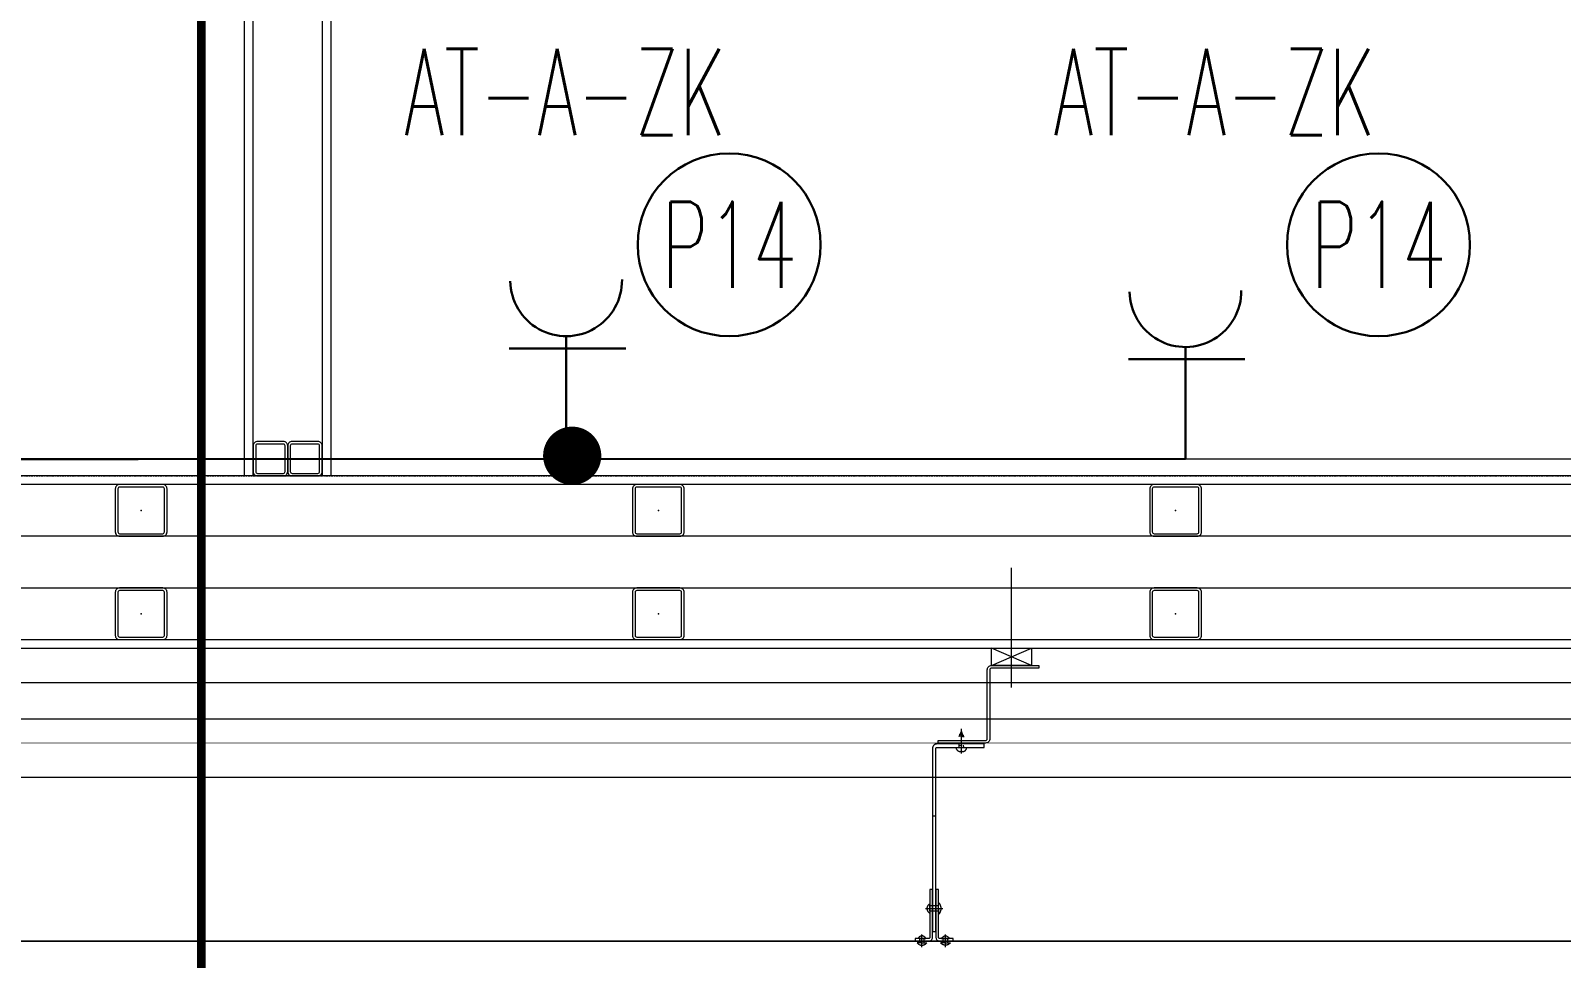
# Model space of a CAD drawing. Extents: x -1439 to 23780, y -1362 to 4476.
# Drawn here: x 1492.7 to 1670.3, y 289 to 396.7 of the extents above; entities that cross this region are included whole.
import ezdxf
from ezdxf.enums import TextEntityAlignment as Align

# ---------------------------------------------------------------- set-up
doc = ezdxf.new("R2010")
doc.units = 0
doc.header["$MEASUREMENT"] = 0
doc.linetypes.add('Audi$0$DASHDOT2', pattern=[0.5, 0.25, -0.125, 0, -0.125])
doc.linetypes.add('Audi$0$HIDDEN2', pattern=[4.7625, 3.175, -1.5875])
doc.layers.get('0').update_dxf_attribs({"color": 9, "lineweight": 9})
for name, color, linetype, lineweight in [('Audi$0$06D', 8, 'Continuous', 9), ('Audi$0$10', 8, 'Continuous', 9), ('Audi$0$11', 8, 'Continuous', 9), ('Audi$0$21', 8, 'Continuous', 9), ('Audi$0$24', 8, 'Audi$0$DASHDOT2', 9), ('Audi$0$33', 8, 'Audi$0$BATTING', 9), ('Audi$0$35', 8, 'Continuous', 9), ('E-KABLO', 7, 'Continuous', 30), ('E-PRİZ', 7, 'Continuous', 30), ('E-YAZI', 7, 'Continuous', 30)]:
    doc.layers.add(name, color=color, linetype=linetype, lineweight=lineweight)
doc.styles.add('E-YAZI', font='txttw.shx')
doc.linetypes.add('Audi$0$BATTING', pattern='A,0.0001,-0.1,[134,ltypeshp.shx,S=0.1,R=0,X=-0.1,Y=0],-0.2,[134,ltypeshp.shx,S=0.1,R=180,X=0.1,Y=0],-0.1', length=0.4001)

# ---------------------------------------------------------------- blocks, each defined once
blk = doc.blocks.new('Audi$0$Prf-40x40')
for points in [[(1.5, -2), (-1.5, -2, -0.414214), (-2, -1.5), (-2, 1.5, -0.414214), (-1.5, 2), (1.5, 2, -0.414214), (2, 1.5), (2, -1.5, -0.414214)], [(1.5, -1.7), (-1.5, -1.7, -0.414214), (-1.7, -1.5), (-1.7, 1.5, -0.414214), (-1.5, 1.7), (1.5, 1.7, -0.414214), (1.7, 1.5), (1.7, -1.5, -0.414214)]]:
    blk.add_lwpolyline(points, format="xyb", close=True)
at = {"color": 252}
blk.add_point((0, 0), dxfattribs=at)
blk = doc.blocks.new('Audi$0$p- alum kaplama profil')
at = {"lineweight": 13}
blk.add_lwpolyline([(7.12, 12.59), (7.12, 26.49)], dxfattribs=at)
at = {"lineweight": 5}
blk.add_lwpolyline([(9.44, 15.16), (4.79, 15.16), (4.79, 17.16), (9.44, 17.16)], close=True, dxfattribs=at)
for points in [[(4.79, 15.16), (9.44, 17.16)], [(9.44, 15.16), (4.79, 17.16)]]:
    blk.add_lwpolyline(points, dxfattribs=at)
at = {"lineweight": 18}
blk.add_lwpolyline([(4.09, 6.16), (-1.41, 6.16), (-1.41, 6.46), (4.09, 6.46, 0.414214), (4.29, 6.66), (4.29, 14.66, -0.414214), (4.79, 15.16), (10.29, 15.16), (10.29, 14.86), (4.79, 14.86, 0.414214), (4.59, 14.66), (4.59, 6.66, -0.414214)], format="xyb", close=True, dxfattribs=at)
blk.add_lwpolyline([(-2.06, 5.56), (-2.06, -2.34), (-2.06, -15.69), (-1.66, -15.69), (-1.66, -2.34), (-1.66, 5.56), (-1.66, 5.56), (-1.66, 5.57), (-1.66, 5.57), (-1.66, 5.58), (-1.66, 5.58), (-1.65, 5.59), (-1.65, 5.59), (-1.65, 5.59), (-1.65, 5.6), (-1.65, 5.6), (-1.64, 5.61), (-1.64, 5.61), (-1.64, 5.62), (-1.64, 5.62), (-1.63, 5.62), (-1.63, 5.63), (-1.63, 5.63), (-1.62, 5.63), (-1.62, 5.64), (-1.61, 5.64), (-1.61, 5.64), (-1.61, 5.64), (-1.6, 5.65), (-1.6, 5.65), (-1.59, 5.65), (-1.59, 5.65), (-1.58, 5.65), (-1.58, 5.65), (-1.57, 5.66), (-1.57, 5.66), (-1.56, 5.66), (-1.56, 5.66), (3.94, 5.66), (3.94, 6.06), (-1.56, 6.06), (-1.58, 6.06), (-1.61, 6.05), (-1.63, 6.05), (-1.66, 6.05), (-1.68, 6.04), (-1.7, 6.03), (-1.73, 6.03), (-1.75, 6.02), (-1.77, 6.01), (-1.79, 6), (-1.82, 5.99), (-1.84, 5.97), (-1.86, 5.96), (-1.88, 5.94), (-1.89, 5.93), (-1.91, 5.91), (-1.93, 5.89), (-1.95, 5.87), (-1.96, 5.85), (-1.97, 5.83), (-1.99, 5.81), (-2, 5.79), (-2.01, 5.77), (-2.02, 5.75), (-2.03, 5.72), (-2.04, 5.7), (-2.04, 5.68), (-2.05, 5.65), (-2.05, 5.63), (-2.06, 5.61), (-2.06, 5.58)], close=True)
blk.add_lwpolyline([(-1.66, -2.34), (-2.06, -2.34)])
for points in [[(-2.36, -10.84), (-2.36, -16.39), (-2.36, -16.39, -0.414214), (-2.51, -16.54), (-2.51, -16.54), (-4.06, -16.54), (-4.06, -16.84), (-2.51, -16.84), (-2.51, -16.84, 0.414214), (-2.06, -16.39), (-2.06, -10.84)], [(-1.36, -10.84), (-1.66, -10.84), (-1.66, -16.39, 0.414214), (-1.21, -16.84), (-1.21, -16.84), (0.34, -16.84), (0.34, -16.54), (-1.21, -16.54), (-1.21, -16.54, -0.414214), (-1.36, -16.39), (-1.36, -16.39)]]:
    blk.add_lwpolyline(points, format="xyb", close=True)
for points in [[(1.56, 7.05, -10), (1.02, 7.13, -10)], [(1.05, 6.91, -10), (1.29, 7.56, -10)], [(1.29, 4.93, -10), (1.29, 7.8, -10)], [(1.53, 6.82, -10), (1.29, 7.56, -10)], [(0.67, 5.66, -10), (1.91, 5.66, -10)], [(0.67, 5.66, -10), (0.67, 5.64, -10), (0.67, 5.62, -10), (0.67, 5.6, -10), (0.68, 5.58, -10), (0.68, 5.56, -10), (0.69, 5.54, -10), (0.69, 5.52, -10), (0.7, 5.5, -10), (0.7, 5.48, -10), (0.71, 5.46, -10), (0.72, 5.45, -10), (0.73, 5.43, -10), (0.74, 5.41, -10), (0.75, 5.4, -10), (0.76, 5.38, -10), (0.77, 5.36, -10), (0.79, 5.35, -10), (0.8, 5.33, -10), (0.81, 5.32, -10), (0.83, 5.31, -10), (0.84, 5.29, -10), (0.86, 5.28, -10), (0.87, 5.27, -10), (0.89, 5.26, -10), (0.91, 5.25, -10), (0.92, 5.24, -10), (0.94, 5.23, -10), (0.96, 5.22, -10), (0.98, 5.21, -10), (1, 5.21, -10), (1.02, 5.2, -10), (1.03, 5.2, -10)], [(0.96, 5.66, -10), (0.97, 5.66, -10), (0.97, 5.66, -10), (0.97, 5.66, -10), (0.98, 5.66, -10), (0.98, 5.66, -10), (0.99, 5.66, -10), (0.99, 5.66, -10), (1, 5.66, -10), (1, 5.67, -10), (1, 5.67, -10), (1.01, 5.67, -10), (1.01, 5.67, -10), (1.01, 5.67, -10), (1.02, 5.68, -10), (1.02, 5.68, -10), (1.02, 5.68, -10), (1.03, 5.69, -10), (1.03, 5.69, -10), (1.03, 5.69, -10), (1.04, 5.7, -10), (1.04, 5.7, -10), (1.04, 5.7, -10), (1.04, 5.71, -10), (1.04, 5.71, -10), (1.05, 5.72, -10), (1.05, 5.72, -10), (1.05, 5.72, -10), (1.05, 5.73, -10), (1.05, 5.73, -10), (1.05, 5.74, -10), (1.05, 5.74, -10), (1.05, 5.75, -10)], [(1.61, 6.87, -10), (0.98, 6.96, -10)], [(1.33, 5.85, -10), (0.98, 5.88, -10)], [(1.05, 5.83, -10), (1.05, 6.01, -10)], [(1.05, 5.75, -10), (1.05, 5.83, -10)], [(1.29, 6.16, -10), (1.29, 6.26, -10)], [(1.53, 5.75, -10), (1.53, 5.92, -10)], [(1.53, 5.75, -10), (1.53, 5.74, -10), (1.53, 5.74, -10), (1.53, 5.73, -10), (1.53, 5.73, -10), (1.53, 5.72, -10), (1.54, 5.72, -10), (1.54, 5.72, -10), (1.54, 5.71, -10), (1.54, 5.71, -10), (1.54, 5.7, -10), (1.54, 5.7, -10), (1.55, 5.7, -10), (1.55, 5.69, -10), (1.55, 5.69, -10), (1.55, 5.69, -10), (1.56, 5.68, -10), (1.56, 5.68, -10), (1.56, 5.68, -10), (1.57, 5.67, -10), (1.57, 5.67, -10), (1.58, 5.67, -10), (1.58, 5.67, -10), (1.58, 5.67, -10), (1.59, 5.66, -10), (1.59, 5.66, -10), (1.6, 5.66, -10), (1.6, 5.66, -10), (1.6, 5.66, -10), (1.61, 5.66, -10), (1.61, 5.66, -10), (1.62, 5.66, -10), (1.62, 5.66, -10)], [(1.55, 5.2, -10), (1.57, 5.2, -10), (1.59, 5.21, -10), (1.6, 5.21, -10), (1.62, 5.22, -10), (1.64, 5.23, -10), (1.66, 5.24, -10), (1.68, 5.25, -10), (1.69, 5.26, -10), (1.71, 5.27, -10), (1.73, 5.28, -10), (1.74, 5.29, -10), (1.76, 5.31, -10), (1.77, 5.32, -10), (1.78, 5.33, -10), (1.8, 5.35, -10), (1.81, 5.36, -10), (1.82, 5.38, -10), (1.83, 5.4, -10), (1.84, 5.41, -10), (1.85, 5.43, -10), (1.86, 5.45, -10), (1.87, 5.46, -10), (1.88, 5.48, -10), (1.89, 5.5, -10), (1.89, 5.52, -10), (1.9, 5.54, -10), (1.9, 5.56, -10), (1.9, 5.58, -10), (1.91, 5.6, -10), (1.91, 5.62, -10), (1.91, 5.64, -10), (1.91, 5.66, -10)], [(1.03, 5.2, -10), (1.04, 5.2, -10), (1.05, 5.19, -10), (1.05, 5.19, -10), (1.06, 5.19, -10), (1.06, 5.19, -10), (1.07, 5.19, -10), (1.07, 5.19, -10), (1.08, 5.19, -10), (1.08, 5.19, -10), (1.09, 5.19, -10), (1.09, 5.18, -10), (1.1, 5.18, -10), (1.1, 5.18, -10), (1.11, 5.18, -10), (1.11, 5.18, -10), (1.12, 5.18, -10), (1.12, 5.18, -10), (1.13, 5.18, -10), (1.13, 5.18, -10), (1.14, 5.18, -10), (1.15, 5.18, -10), (1.15, 5.18, -10), (1.16, 5.17, -10), (1.16, 5.17, -10), (1.17, 5.17, -10), (1.17, 5.17, -10), (1.18, 5.17, -10), (1.18, 5.17, -10), (1.19, 5.17, -10), (1.19, 5.17, -10), (1.2, 5.17, -10), (1.2, 5.17, -10)], [(1.2, 5.17, -10), (1.2, 5.2, -10)], [(1.38, 5.2, -10), (1.2, 5.2, -10)], [(1.38, 5.17, -10), (1.38, 5.2, -10)], [(1.38, 5.17, -10), (1.38, 5.17, -10), (1.39, 5.17, -10), (1.39, 5.17, -10), (1.4, 5.17, -10), (1.41, 5.17, -10), (1.41, 5.17, -10), (1.42, 5.17, -10), (1.42, 5.17, -10), (1.43, 5.17, -10), (1.43, 5.18, -10), (1.44, 5.18, -10), (1.44, 5.18, -10), (1.45, 5.18, -10), (1.45, 5.18, -10), (1.46, 5.18, -10), (1.46, 5.18, -10), (1.47, 5.18, -10), (1.47, 5.18, -10), (1.48, 5.18, -10), (1.48, 5.18, -10), (1.49, 5.18, -10), (1.5, 5.19, -10), (1.5, 5.19, -10), (1.51, 5.19, -10), (1.51, 5.19, -10), (1.52, 5.19, -10), (1.52, 5.19, -10), (1.53, 5.19, -10), (1.53, 5.19, -10), (1.54, 5.19, -10), (1.54, 5.2, -10), (1.55, 5.2, -10)], [(-1.36, -13.04, 0), (-1.36, -12.37, 0)], [(-1.36, -13.72, 0), (-1.32, -13.68, 0), (-1.29, -13.65, 0), (-1.26, -13.61, 0), (-1.23, -13.58, 0), (-1.2, -13.54, 0), (-1.18, -13.5, 0), (-1.16, -13.45, 0), (-1.14, -13.41, 0), (-1.12, -13.37, 0), (-1.1, -13.32, 0), (-1.09, -13.28, 0), (-1.08, -13.23, 0), (-1.07, -13.18, 0), (-1.06, -13.14, 0), (-1.06, -13.09, 0), (-1.06, -13.04, 0), (-1.06, -12.99, 0), (-1.06, -12.95, 0), (-1.07, -12.9, 0), (-1.08, -12.85, 0), (-1.09, -12.81, 0), (-1.1, -12.76, 0), (-1.12, -12.72, 0), (-1.14, -12.67, 0), (-1.16, -12.63, 0), (-1.18, -12.59, 0), (-1.2, -12.55, 0), (-1.23, -12.51, 0), (-1.26, -12.47, 0), (-1.29, -12.43, 0), (-1.32, -12.4, 0), (-1.36, -12.37, 0)], [(-2.86, -13.04, 0), (-0.86, -13.04, 0)], [(-2.36, -12.52, 0), (-2.4, -12.53, 0), (-2.43, -12.56, 0), (-2.47, -12.58, 0), (-2.5, -12.6, 0), (-2.53, -12.63, 0), (-2.56, -12.66, 0), (-2.59, -12.69, 0), (-2.61, -12.73, 0), (-2.63, -12.76, 0), (-2.65, -12.8, 0), (-2.67, -12.84, 0), (-2.68, -12.88, 0), (-2.69, -12.92, 0), (-2.7, -12.96, 0), (-2.71, -13, 0), (-2.71, -13.04, 0), (-2.71, -13.08, 0), (-2.7, -13.13, 0), (-2.69, -13.17, 0), (-2.68, -13.21, 0), (-2.67, -13.25, 0), (-2.65, -13.28, 0), (-2.63, -13.32, 0), (-2.61, -13.36, 0), (-2.59, -13.39, 0), (-2.56, -13.42, 0), (-2.53, -13.45, 0), (-2.5, -13.48, 0), (-2.47, -13.51, 0), (-2.43, -13.53, 0), (-2.4, -13.55, 0), (-2.36, -13.57, 0)], [(-2.36, -13.04, 0), (-2.36, -12.52, 0)], [(-2.36, -13.04, 0), (-2.36, -12.73, 0)], [(-2.36, -12.73, 0), (-2.36, -13.04, 0)], [(-1.36, -12.73, 0), (-2.36, -12.73, 0)], [(-2.36, -13.04, 0), (-2.36, -13.36, 0)], [(-2.36, -13.04, 0), (-2.36, -13.57, 0)], [(-2.36, -13.36, 0), (-2.36, -13.04, 0)], [(-1.36, -13.36, 0), (-2.36, -13.36, 0)], [(-1.36, -13.04, 0), (-1.36, -13.72, 0)], [(-3.84, -17.04, 0), (-3.81, -17.07, 0), (-3.78, -17.1, 0), (-3.75, -17.12, 0), (-3.72, -17.15, 0), (-3.69, -17.17, 0), (-3.66, -17.19, 0), (-3.62, -17.21, 0), (-3.59, -17.23, 0), (-3.55, -17.24, 0), (-3.52, -17.26, 0), (-3.48, -17.27, 0), (-3.44, -17.28, 0), (-3.4, -17.28, 0), (-3.36, -17.29, 0), (-3.32, -17.29, 0), (-3.29, -17.29, 0), (-3.25, -17.29, 0), (-3.21, -17.29, 0), (-3.17, -17.28, 0), (-3.13, -17.28, 0), (-3.09, -17.27, 0), (-3.06, -17.26, 0), (-3.02, -17.24, 0), (-2.98, -17.23, 0), (-2.95, -17.21, 0), (-2.91, -17.19, 0), (-2.88, -17.17, 0), (-2.85, -17.15, 0), (-2.82, -17.12, 0), (-2.79, -17.1, 0), (-2.76, -17.07, 0), (-2.73, -17.04, 0)], [(-3.29, -17.04, 0), (-3.84, -17.04, 0)], [(-2.85, -16.54, 0), (-2.86, -16.51, 0), (-2.87, -16.47, 0), (-2.89, -16.44, 0), (-2.91, -16.41, 0), (-2.93, -16.38, 0), (-2.96, -16.35, 0), (-2.98, -16.33, 0), (-3.01, -16.31, 0), (-3.04, -16.29, 0), (-3.07, -16.27, 0), (-3.11, -16.25, 0), (-3.14, -16.24, 0), (-3.18, -16.23, 0), (-3.21, -16.22, 0), (-3.25, -16.22, 0), (-3.29, -16.22, 0), (-3.32, -16.22, 0), (-3.36, -16.22, 0), (-3.39, -16.23, 0), (-3.43, -16.24, 0), (-3.46, -16.25, 0), (-3.5, -16.27, 0), (-3.53, -16.29, 0), (-3.56, -16.31, 0), (-3.59, -16.33, 0), (-3.61, -16.35, 0), (-3.64, -16.38, 0), (-3.66, -16.41, 0), (-3.68, -16.44, 0), (-3.7, -16.47, 0), (-3.71, -16.51, 0), (-3.73, -16.54, 0)], [(-3.29, -16.54, 0), (-3.73, -16.54, 0)], [(-3.29, -16.54, 0), (-3.55, -16.54, 0)], [(-3.55, -16.54, 0), (-3.29, -16.54, 0)], [(-3.55, -17.04, 0), (-3.55, -16.54, 0)], [(-3.29, -17.54, 0), (-3.29, -16.04, 0)], [(-3.29, -16.54, 0), (-2.85, -16.54, 0)], [(-3.29, -16.54, 0), (-3.03, -16.54, 0)], [(-3.03, -16.54, 0), (-3.29, -16.54, 0)], [(-3.29, -17.04, 0), (-2.73, -17.04, 0)], [(-3.03, -17.04, 0), (-3.03, -16.54, 0)], [(-0.56, -17.04, 0), (-1.11, -17.04, 0)], [(0, -17.04, 0), (-0.03, -17.07, 0), (-0.06, -17.1, 0), (-0.09, -17.12, 0), (-0.12, -17.15, 0), (-0.15, -17.17, 0), (-0.18, -17.19, 0), (-0.22, -17.21, 0), (-0.25, -17.23, 0), (-0.29, -17.24, 0), (-0.33, -17.26, 0), (-0.36, -17.27, 0), (-0.4, -17.28, 0), (-0.44, -17.28, 0), (-0.48, -17.29, 0), (-0.52, -17.29, 0), (-0.56, -17.29, 0), (-0.59, -17.29, 0), (-0.63, -17.29, 0), (-0.67, -17.28, 0), (-0.71, -17.28, 0), (-0.75, -17.27, 0), (-0.79, -17.26, 0), (-0.82, -17.24, 0), (-0.86, -17.23, 0), (-0.89, -17.21, 0), (-0.93, -17.19, 0), (-0.96, -17.17, 0), (-0.99, -17.15, 0), (-1.02, -17.12, 0), (-1.05, -17.1, 0), (-1.08, -17.07, 0), (-1.11, -17.04, 0)], [(-1, -16.54, 0), (-0.98, -16.51, 0), (-0.97, -16.47, 0), (-0.95, -16.44, 0), (-0.93, -16.41, 0), (-0.91, -16.38, 0), (-0.88, -16.35, 0), (-0.86, -16.33, 0), (-0.83, -16.31, 0), (-0.8, -16.29, 0), (-0.77, -16.27, 0), (-0.73, -16.25, 0), (-0.7, -16.24, 0), (-0.66, -16.23, 0), (-0.63, -16.22, 0), (-0.59, -16.22, 0), (-0.56, -16.22, 0), (-0.52, -16.22, 0), (-0.48, -16.22, 0), (-0.45, -16.23, 0), (-0.41, -16.24, 0), (-0.38, -16.25, 0), (-0.34, -16.27, 0), (-0.31, -16.29, 0), (-0.28, -16.31, 0), (-0.25, -16.33, 0), (-0.23, -16.35, 0), (-0.2, -16.38, 0), (-0.18, -16.41, 0), (-0.16, -16.44, 0), (-0.14, -16.47, 0), (-0.13, -16.51, 0), (-0.12, -16.54, 0)], [(-0.56, -16.54, 0), (-1, -16.54, 0)], [(-0.56, -16.54, 0), (-0.82, -16.54, 0)], [(-0.82, -16.54, 0), (-0.56, -16.54, 0)], [(-0.82, -17.04, 0), (-0.82, -16.54, 0)], [(-0.56, -17.54, 0), (-0.56, -16.04, 0)], [(-0.56, -16.54, 0), (-0.3, -16.54, 0)], [(-0.56, -16.54, 0), (-0.12, -16.54, 0)], [(-0.3, -16.54, 0), (-0.56, -16.54, 0)], [(-0.56, -17.04, 0), (0, -17.04, 0)], [(-0.3, -17.04, 0), (-0.3, -16.54, 0)]]:
    blk.add_polyline3d(points)
blk = doc.blocks.new('Audi$0$P-AKS_AUDI')
at = {"layer": 'Audi$0$24'}
blk.add_lwpolyline([(-3840, -2440), (360, -2440)], dxfattribs=at)
blk = doc.blocks.new('Audi$0$prf-60x60')
for points in [[(-2.5, -6), (2.5, -6, 0.414214), (3, -5.5), (3, -0.5, 0.414214), (2.5, 0), (-2.5, 0, 0.414214), (-3, -0.5), (-3, -5.5, 0.414214)], [(-2.5, -5.7), (2.5, -5.7, 0.414214), (2.7, -5.5), (2.7, -0.5, 0.414214), (2.5, -0.3), (-2.5, -0.3, 0.414214), (-2.7, -0.5), (-2.7, -5.5, 0.414214)]]:
    blk.add_lwpolyline(points, format="xyb", close=True)
at = {"color": 252}
blk.add_point((0, -3), dxfattribs=at)
blk = doc.blocks.new('Audi$0$p-zemin kat')
at = {"layer": 'Audi$0$06D'}
for points in [[(1719.26, 310), (1147.5, 310), (1147.5, 824.8)], [(1719.26, 316.79), (1154.5, 316.77), (1154.5, 825), (1162.5, 825)], [(1175.5, 425), (1175.5, 818), (1169.5, 818), (1169.5, 332), (1692.56, 332), (1692.56, 338), (1262.5, 338)]]:
    blk.add_lwpolyline(points, dxfattribs=at)
at = {"layer": 'Audi$0$10'}
for points, const_width in [([(1719.26, 291), (1128.5, 291), (1128.5, 1420.16)], 0.2), ([(1719.26, 314), (1151.5, 314), (1151.5, 831.63)], 0.1)]:
    blk.add_lwpolyline(points, dxfattribs=dict(at, const_width=const_width))
at = {"layer": 'Audi$0$11'}
for points in [[(1182.5, 425), (1182.5, 825), (1162.5, 825), (1162.5, 325), (1699.56, 325), (1699.56, 345), (1262.5, 345)], [(1181.5, 425), (1181.5, 824), (1163.5, 824), (1163.5, 326), (1698.56, 326), (1698.56, 344), (1262.5, 344)], [(1517.5, 345), (1517.5, 501), (1527.5, 501), (1527.5, 345)], [(1518.5, 345), (1518.5, 500), (1526.5, 500), (1526.5, 345)]]:
    blk.add_lwpolyline(points, dxfattribs=at)
at = {"layer": 'Audi$0$33', "ltscale": 0.4}
blk.add_lwpolyline([(1719.26, 321), (1158.5, 321), (1158.25, 827.22)], dxfattribs=at)
at = {"layer": 'Audi$0$10', "xscale": -1}
for p in [(1520.5, 347), (1524.5, 347)]:
    blk.add_blockref('Audi$0$Prf-40x40', p, dxfattribs=at)
at = {"layer": 'Audi$0$10'}
for name, p in [('Audi$0$prf-60x60', (1505.5, 344)), ('Audi$0$prf-60x60', (1565.5, 344)), ('Audi$0$prf-60x60', (1625.5, 344)), ('Audi$0$p- alum kaplama profil', (1599.36, 307.84)), ('Audi$0$prf-60x60', (1505.5, 332)), ('Audi$0$prf-60x60', (1565.5, 332)), ('Audi$0$prf-60x60', (1625.5, 332))]:
    blk.add_blockref(name, p, dxfattribs=at)
at = {"layer": 'Audi$0$24'}
blk.add_blockref('Audi$0$P-AKS_AUDI', (4722.5, 2785), dxfattribs=at)
blk = doc.blocks.new('100_PRİZ')
at = {"layer": 'E-PRİZ', "color": 4}
for p, q in [((0, 2.4), (0, 0)), ((-1.223, 2.136), (1.279, 2.136))]:
    blk.add_line(p, q, dxfattribs=at)
blk.add_arc((0, 3.6), 1.2, 180.7551, 0.7551, dxfattribs=at)

msp = doc.modelspace()

# ---------------------------------------------------------------- linework, layer by layer
at = {"layer": 'Audi$0$21', "linetype": 'Audi$0$HIDDEN2', "ltscale": 0.1, "const_width": 1}
msp.add_lwpolyline([(1512.47, 758.11), (1982.9, 758.11), (1982.9, 277.94), (1512.47, 277.94)], close=True, dxfattribs=at)
at = {"layer": 'Audi$0$35'}
msp.add_lwpolyline([(1527.5, 347), (1675.98, 347, -0.039712), (1812.31, 720), (1527.5, 720), (1527.5, 591), (1517.5, 591), (1517.5, 501), (1527.5, 501)], format="xyb", close=True, dxfattribs=at)
at = {"layer": 'E-KABLO', "color": 6}
for p, q in [((1408.5, 346.93), (1505.14, 346.93)), ((1410.18, 346.93), (1626.64, 347))]:
    msp.add_line(p, q, dxfattribs=at)
at = {"layer": 'E-KABLO', "color": 4, "linetype": 'Continuous', "const_width": 3.38}
msp.add_lwpolyline([(1555.5, 345.66, 1), (1555.5, 349.03, 1)], format="xyb", close=True, dxfattribs=at)
at = {"layer": 'E-KABLO', "color": 7, "linetype": 'Continuous'}
for centre in [(1573.71, 371.83), (1649.04, 371.83)]:
    msp.add_circle(centre, 10.61, dxfattribs=at)

# ---------------------------------------------------------------- block references
at = {"layer": 'Audi$0$10'}
msp.add_blockref('Audi$0$p-zemin kat', (0, 0), dxfattribs=at)
at = {"layer": 'E-PRİZ', "xscale": 5.399999999999998, "yscale": 5.399999999999998, "zscale": 5.399999999999998}
for p in [(1554.8, 348.26), (1626.64, 347)]:
    msp.add_blockref('100_PRİZ', p, dxfattribs=at)

# ---------------------------------------------------------------- texts
at = {"layer": 'E-KABLO', "color": 3, "linetype": 'Continuous', "style": 'E-YAZI', "width": 0.6}
for p in [(1573.71, 371.83), (1649.04, 371.83)]:
    msp.add_text('P14', height=10, dxfattribs=at).set_placement(p, align=Align.MIDDLE_CENTER)
at = {"layer": 'E-YAZI', "color": 3, "style": 'E-YAZI', "width": 0.6}
for p in [(1536.03, 384.55), (1611.35, 384.55)]:
    msp.add_text('AT-A-ZK', height=10, dxfattribs=at).set_placement(p)

doc.saveas('drawing.dxf')
